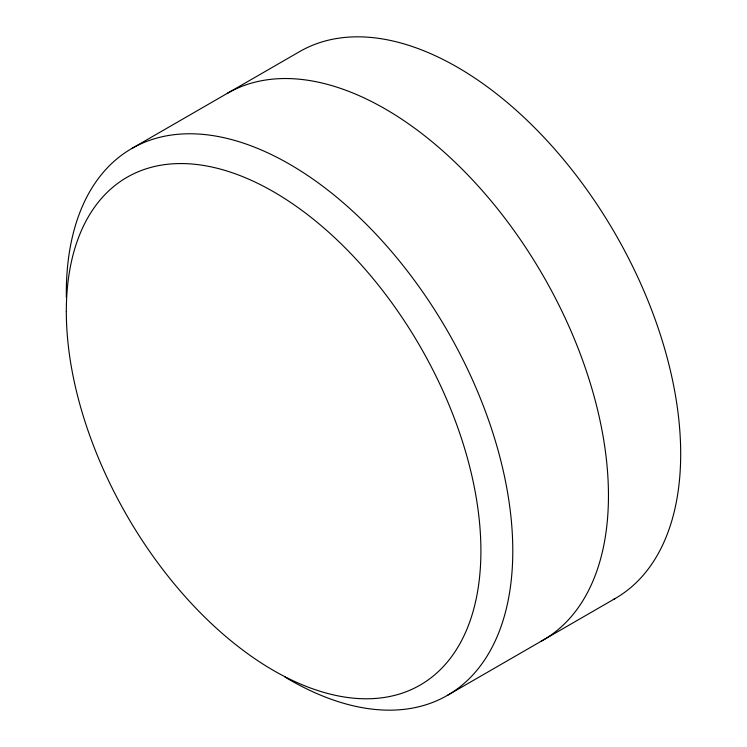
<?xml version="1.0" encoding="UTF-8"?>
<svg xmlns="http://www.w3.org/2000/svg" width="747" height="747" viewBox="0 0 747 747"><rect width="100%" height="100%" fill="white"/><g stroke="black" fill="none" stroke-linecap="round" stroke-linejoin="round"><path stroke-width="1.12" d="M131.696 148.56L299.594 51.618A315.71 182.277 60 0 1 616.275 235.585A315.71 182.277 60 0 1 613.343 599.542M447.406 695.382L615.304 598.44M66.343 297.418A315.71 182.277 60 0 1 288.622 163.658A315.71 182.277 60 0 1 512.778 553.004A315.71 182.277 60 0 1 284.878 676.987M227.368 93.319A315.71 182.277 60 0 1 544.049 277.286A315.71 182.277 60 0 1 541.117 641.243M66.315 311.499A293.16 169.252 60 0 0 377.254 698.305A293.16 169.252 60 0 0 377.254 283.72A293.16 169.252 60 0 0 66.315 311.499"/></g></svg>
